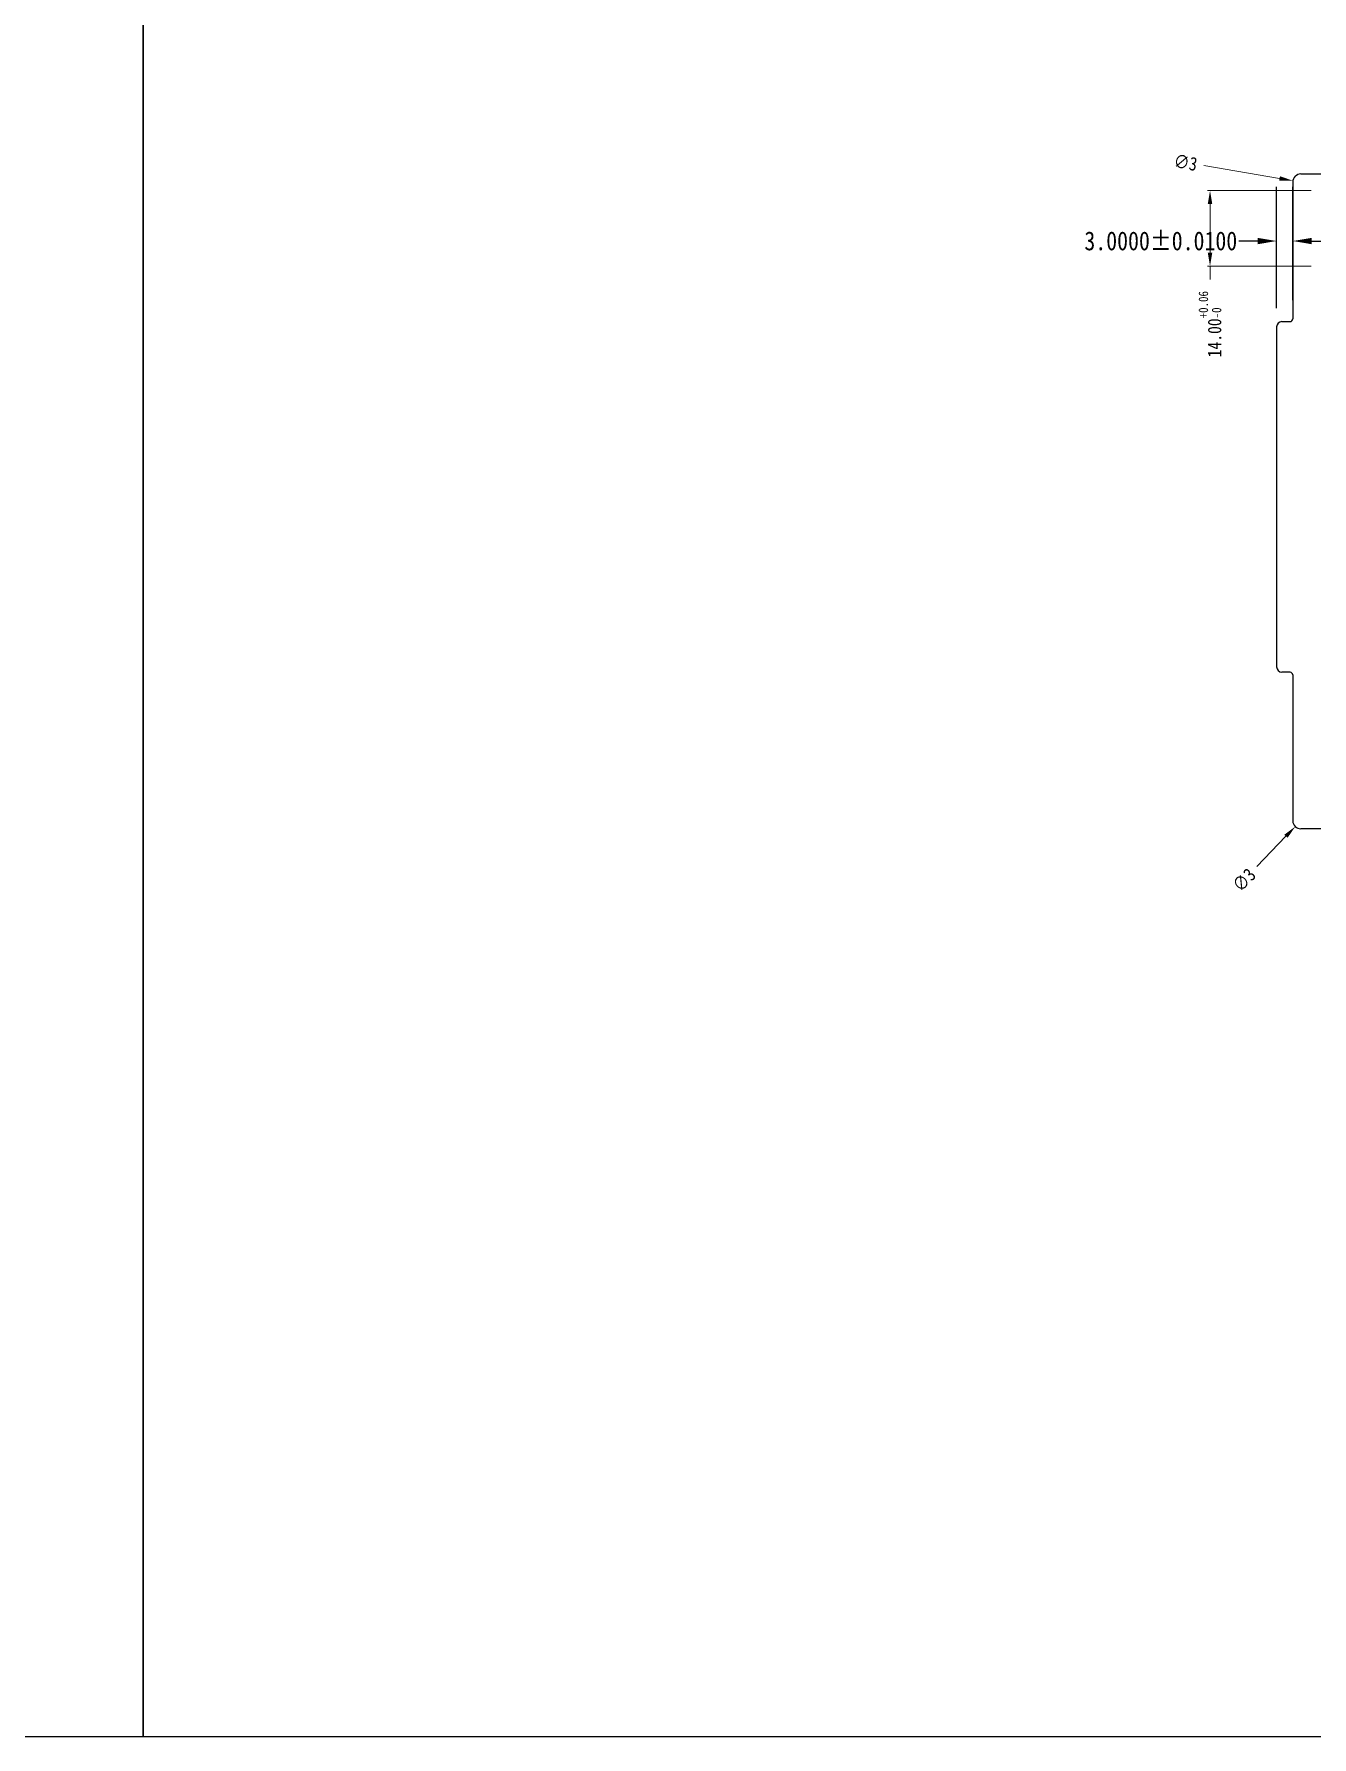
# Model space of a CAD drawing. Header units: millimetres. Extents: x 2158 to 4802, y -120 to 609.
# Drawn here: x 3460.1 to 3697, y -120.4 to 195.3 of the extents above; entities that cross this region are included whole.
import ezdxf

# ---------------------------------------------------------------- set-up
doc = ezdxf.new("R2010")
doc.units = ezdxf.units.MM
doc.header["$LTSCALE"] = 30.734
doc.header["$PDMODE"] = 3
doc.header["$PDSIZE"] = 8
doc.layers.get('0').update_dxf_attribs({"linetype": 'CONTINUOUS'})
doc.layers.get('Defpoints').update_dxf_attribs({"linetype": 'CONTINUOUS'})
doc.styles.get("Standard").update_dxf_attribs({"font": 'txt', "width": 0.85})
doc.dimstyles.get("Standard").update_dxf_attribs({"dimtxt": 3.5, "dimasz": 3.5, "dimexe": 0.18, "dimexo": 0.0625, "dimgap": 0.09, "dimtad": 1, "dimdsep": 46, "dimtxsty": 'STANDARD', "dimcen": 0.09, "dimadec": 0, "dimazin": 0, "dimtol": 1, "dimtp": 0.01, "dimtm": 0.01, "dimtfac": 1, "dimtofl": 0, "dimtmove": 0, "dimatfit": 3, "dimfxl": 1, "dimtolj": 1, "dimarcsym": 0})
doc.dimstyles.new('YanXiu', dxfattribs={"dimscale": 2.5, "dimtxt": 3, "dimasz": 2, "dimexe": 0.66, "dimexo": 0.66, "dimgap": 0.66, "dimtad": 0, "dimdsep": 46, "dimtxsty": 'STANDARD', "dimcen": 0, "dimclrd": 3, "dimclre": 6, "dimclrt": 3, "dimazin": 2, "dimtm": 1e-09, "dimtfac": 1, "dimtofl": 0, "dimtmove": 0, "dimatfit": 3, "dimfxl": 1, "dimlwd": 5, "dimlwe": 5, "dimarcsym": 0})

# ---------------------------------------------------------------- blocks, each defined once
blk = doc.blocks.new('*D355')
at = {"color": 3, "lineweight": 5}
for p, q in [((3696.81, 166.29), (3677.59, 166.29)), ((3678.09, 163.79), (3678.09, 154.79)), ((3696.81, 152.29), (3677.59, 152.29)), ((3678.09, 152.29), (3678.09, 149.79))]:
    blk.add_line(p, q, dxfattribs=at)
at = {"color": 3}
for points in [[(3677.67, 163.79), (3678.5, 163.79), (3678.09, 166.29)], [(3677.67, 154.79), (3678.5, 154.79), (3678.09, 152.29)]]:
    blk.add_solid(points, dxfattribs=at)
at = {"layer": 'Defpoints', "color": 0}
for p in [(3697.56, 166.29), (3678.09, 152.29), (3697.56, 152.29)]:
    blk.add_point(p, dxfattribs=at)
at = {"color": 3, "insert": (3678.09, 141.52), "char_height": 2.5, "attachment_point": 5, "rotation": 90}
blk.add_mtext('14.00{\\H0.7x;\\S+0.06^ -0;}', dxfattribs=at)
blk = doc.blocks.new('*D417')
at = {"color": 3, "lineweight": 5}
blk.add_line((3686.77, 40.97), (3692.16, 46.6), dxfattribs=at)
at = {"color": 3}
blk.add_solid([(3691.86, 46.89), (3692.46, 46.31), (3693.89, 48.4)], dxfattribs=at)
at = {"layer": 'Defpoints', "color": 0}
for p in [(3695.97, 50.57), (3693.89, 48.4)]:
    blk.add_point(p, dxfattribs=at)
at = {"color": 3, "insert": (3684.4, 38.5), "char_height": 2.5, "attachment_point": 5, "rotation": 46.2135}
blk.add_mtext('∅3', dxfattribs=at)
blk = doc.blocks.new('*D422')
at = {"color": 3, "lineweight": 5}
blk.add_line((3676.92, 170.91), (3690.98, 168.54), dxfattribs=at)
at = {"color": 3}
blk.add_solid([(3691.05, 168.95), (3690.91, 168.13), (3693.45, 168.12)], dxfattribs=at)
at = {"layer": 'Defpoints', "color": 0}
for p in [(3693.45, 168.12), (3696.41, 167.62)]:
    blk.add_point(p, dxfattribs=at)
at = {"color": 3, "insert": (3673.55, 171.48), "char_height": 2.5, "attachment_point": 5, "rotation": 350.4231}
blk.add_mtext('∅3', dxfattribs=at)
blk = doc.blocks.new('*D423')
at = {"color": 0, "lineweight": -2}
for p, q in [((3690.43, 144.5), (3690.43, 166.99)), ((3693.43, 146), (3693.43, 166.99)), ((3686.93, 156.94), (3683.43, 156.94)), ((3696.93, 156.94), (3700.43, 156.94))]:
    blk.add_line(p, q, dxfattribs=at)
at = {"color": 0}
for points in [[(3686.93, 157.52), (3686.93, 156.35), (3690.43, 156.94)], [(3696.93, 157.52), (3696.93, 156.35), (3693.43, 156.94)]]:
    blk.add_solid(points, dxfattribs=at)
at = {"layer": 'Defpoints', "color": 0}
for p in [(3690.43, 156.94), (3693.43, 142.51), (3690.43, 141.01)]:
    blk.add_point(p, dxfattribs=at)
at = {"color": 0, "insert": (3668.96, 156.94), "char_height": 3.5, "attachment_point": 5}
blk.add_mtext('\\A1;3.0000±0.0100', dxfattribs=at)

msp = doc.modelspace()

# ---------------------------------------------------------------- linework, layer by layer
at = {"color": 7, "linetype": 'Continuous'}
for p, q in [((3693.42713, 167.87169), (3693.42713, 142.50651)), ((3694.92713, 169.37169), (3711.02829, 169.37169)), ((3690.42713, 141.00651), (3690.42713, 78.00651)), ((3691.42713, 142.00651), (3692.92713, 142.00651)), ((3692.92713, 77.00651), (3691.42713, 77.00651)), ((3693.42713, 76.50651), (3693.42713, 49.48461)), ((3698.83901, 47.98461), (3694.92713, 47.98461))]:
    msp.add_line(p, q, dxfattribs=at)
for points in [[(2158.44946, 609.0399), (3480.31401, 609.0399), (3480.31401, -120.35237), (2158.44946, -120.35237)], [(3480.31401, 609.0399), (4802.17855, 609.0399), (4802.17855, -120.35237), (3480.31401, -120.35237)]]:
    msp.add_lwpolyline(points, close=True)
for centre, radius, start, end in [((3694.92713, 167.87169), 1.5, 90, 180), ((3692.92713, 142.50651), 0.5, 270, 0), ((3691.42713, 141.00651), 1, 90, 180), ((3691.42713, 78.00651), 1, 180, 270), ((3692.92713, 76.50651), 0.5, 0, 90), ((3694.92713, 49.48461), 1.5, 180, 270)]:
    msp.add_arc(centre, radius, start, end, dxfattribs=at)

# ---------------------------------------------------------------- dimensions: what is measured, and where the dimension line sits
for p1, p2, picture, middle in [((3696.40623, 167.62213), (3693.44804, 168.12125), '*D422', (3673.5492, 171.47865)), ((3695.96509, 50.5675), (3693.88917, 48.40173), '*D417', (3684.40024, 38.50208))]:
    dim = msp.add_diameter_dim_2p(p1=p1, p2=p2, dimstyle='YanXiu', override={"dimtxt": 1, "dimasz": 1, "dimexe": 0.2, "dimexo": 0.3, "dimclre": 3})
    dim.commit()
    dim.dimension.update_dxf_attribs({"geometry": picture, "text_midpoint": middle, "dimtype": 163})
dim = msp.add_linear_dim(base=(3690.42713, 156.93511), p1=(3693.42713, 142.50651), p2=(3690.42713, 141.00651), dimstyle='STANDARD', override={"dimexe": 10.0584, "dimexo": 3.4925, "dimtad": 0, "dimtih": 1, "dimtoh": 1, "dimdec": 4, "dimzin": 0, "dimcen": 5.0292, "dimtdec": 4, "dimtzin": 0})
dim.commit()
dim.dimension.update_dxf_attribs({"geometry": '*D423', "text_midpoint": (3668.95797, 156.93511)})
dim = msp.add_linear_dim(base=(3678.08614, 152.29132), p1=(3697.55798, 166.29132), p2=(3697.55798, 152.29132), angle=90, text='14.00{\\H0.7x;\\S+0.06^ -0;}', dimstyle='YanXiu', override={"dimtxt": 1, "dimasz": 1, "dimexe": 0.2, "dimexo": 0.3, "dimclre": 3})
dim.commit()
dim.dimension.update_dxf_attribs({"geometry": '*D355', "text_midpoint": (3678.08614, 141.5184)})

doc.saveas('drawing.dxf')
